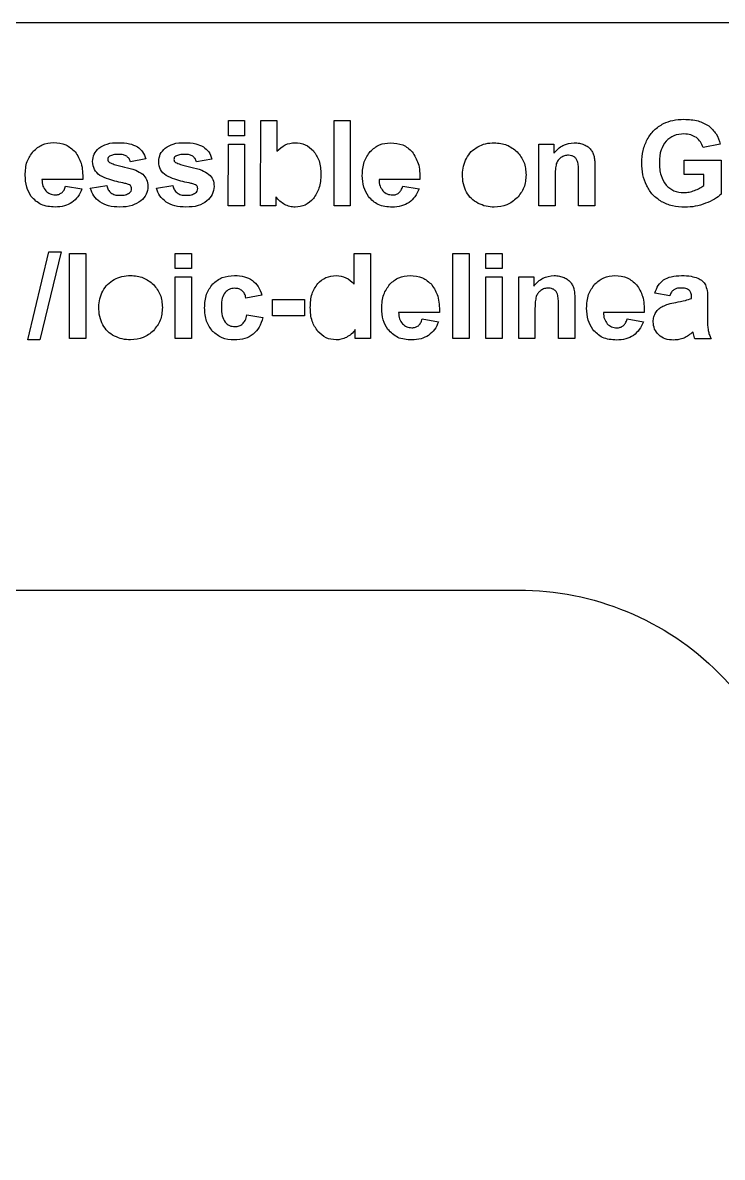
# Model space of a CAD drawing. Header units: millimetres. Extents: x -64 to 866, y -10 to 790.
# Drawn here: x 634.7 to 757.9, y 590 to 790 of the extents above; entities that cross this region are included whole.
import ezdxf

# ---------------------------------------------------------------- set-up
doc = ezdxf.new("R2010")
doc.units = ezdxf.units.MM
doc.layers.get('0').update_dxf_attribs({"linetype": 'CONTINUOUS'})

msp = doc.modelspace()

# ---------------------------------------------------------------- linework, layer by layer
for p, q in [((676.59, 757.74), (676.6, 772.74)), ((676.6, 772.74), (679.47, 772.73)), ((679.47, 772.73), (679.47, 767.33)), ((725.59, 757.72), (725.6, 768.59)), ((725.6, 768.59), (728.27, 768.59)), ((728.27, 768.59), (728.27, 766.99)), ((757.57, 768.56), (754.56, 768)), ((656.36, 765.98), (653.64, 765.48)), ((668.01, 765.97), (665.3, 765.47)), ((735.5, 764.47), (735.5, 757.72)), ((751.24, 763.23), (751.24, 765.76)), ((751.24, 765.76), (757.76, 765.76)), ((757.76, 765.76), (757.76, 759.78)), ((645.24, 762.35), (638.04, 762.35)), ((704.65, 762.33), (697.45, 762.33)), ((728.47, 762.64), (728.47, 757.72)), ((732.62, 757.72), (732.62, 763.27)), ((754.7, 763.23), (751.24, 763.23)), ((754.7, 761.33), (754.7, 763.23)), ((642.22, 761.2), (645.09, 760.72)), ((646.57, 760.84), (649.46, 761.28)), ((658.23, 760.84), (661.11, 761.28)), ((701.63, 761.19), (704.5, 760.71)), ((679.26, 759.33), (679.26, 757.73)), ((679.26, 757.73), (676.59, 757.74)), ((728.47, 757.72), (725.59, 757.72)), ((735.5, 757.72), (732.62, 757.72)), ((693.07, 749.32), (695.95, 749.32)), ((693.07, 743.92), (693.07, 749.32)), ((695.95, 749.32), (695.94, 734.32)), ((722.06, 734.31), (722.06, 745.18)), ((722.06, 745.18), (724.73, 745.18)), ((724.73, 745.18), (724.73, 743.58)), ((748.68, 741.86), (746.07, 742.33)), ((676.82, 741.98), (673.99, 741.47)), ((731.96, 741.06), (731.96, 734.31)), ((752.53, 741.39), (752.53, 741.68)), ((755.35, 741.23), (755.32, 737.87)), ((674.14, 738.49), (676.97, 738.01)), ((708.09, 738.92), (700.89, 738.92)), ((724.93, 739.23), (724.93, 734.31)), ((729.09, 734.31), (729.09, 739.86)), ((744.19, 738.91), (736.99, 738.91)), ((705.07, 737.78), (707.94, 737.29)), ((741.17, 737.77), (744.04, 737.28)), ((693.27, 734.32), (693.27, 735.92)), ((695.94, 734.32), (693.27, 734.32)), ((724.93, 734.31), (722.06, 734.31)), ((731.96, 734.31), (729.09, 734.31)), ((755.98, 734.3), (753.13, 734.3))]:
    msp.add_line(p, q)
for points in [[(399.5, 740), (399.5, 790), (-64, 790), (-64, -10), (8, -10), (8, 0), (-1, 0), (-1, 50), (803, 50), (803, 0), (794, 0), (794, -10), (866, -10), (866, 790), (402.5, 790), (402.5, 740)], [(673.77, 772.74), (673.77, 770.08), (670.9, 770.08), (670.9, 772.74)], [(692.39, 772.73), (692.39, 757.73), (689.52, 757.73), (689.52, 772.73)], [(673.77, 768.6), (673.77, 757.74), (670.89, 757.74), (670.9, 768.6)], [(641.42, 749.59), (637.66, 734.08), (635.55, 734.08), (639.26, 749.59)], [(645.78, 749.33), (645.78, 734.33), (642.9, 734.33), (642.91, 749.33)], [(664.4, 749.33), (664.4, 746.67), (661.53, 746.67), (661.53, 749.33)], [(713.31, 749.31), (713.31, 734.31), (710.43, 734.32), (710.44, 749.32)], [(719.13, 749.31), (719.13, 746.65), (716.26, 746.65), (716.26, 749.31)], [(664.4, 745.19), (664.4, 734.33), (661.52, 734.33), (661.53, 745.19)], [(719.13, 745.18), (719.13, 734.31), (716.26, 734.31), (716.26, 745.18)], [(684.32, 741.2), (684.32, 738.32), (678.67, 738.32), (678.68, 741.2)]]:
    msp.add_lwpolyline(points, close=True)
msp.add_lwpolyline([(80, 690), (722, 690, -0.414214), (772, 640), (772, 130, -0.414214), (722, 80), (80, 80, -0.414214), (30, 130), (30, 640, -0.414214)], format="xyb", close=True)
for points, knots in [([(744.72, 769.43), (745.09, 770), (745.83, 771.16), (747, 771.87), (747.6, 772.22)], [0, 0, 0, 0, 0.2013145, 0.4056589, 0.4056589, 0.4056589, 0.4056589]), ([(747.6, 772.22), (748.13, 772.44), (749.28, 772.91), (750.52, 772.95), (751.19, 772.97)], [0, 0, 0, 0, 0.1713355, 0.3694412, 0.3694412, 0.3694412, 0.3694412]), ([(751.19, 772.97), (752.04, 772.94), (753.59, 772.89), (754.94, 772.14), (755.55, 771.8)], [0, 0, 0, 0, 0.2504785, 0.4576631, 0.4576631, 0.4576631, 0.4576631]), ([(751.19, 770.38), (750.57, 770.34), (749.38, 770.26), (748.47, 769.49), (748.03, 769.12)], [0, 0, 0, 0, 0.1809222, 0.3476967, 0.3476967, 0.3476967, 0.3476967]), ([(753.37, 769.74), (753.05, 769.93), (752.38, 770.32), (751.6, 770.36), (751.19, 770.38)], [0, 0, 0, 0, 0.1094255, 0.2305793, 0.2305793, 0.2305793, 0.2305793]), ([(755.55, 771.8), (756.03, 771.36), (757.01, 770.47), (757.38, 769.21), (757.57, 768.56)], [0, 0, 0, 0, 0.1900659, 0.3883096, 0.3883096, 0.3883096, 0.3883096]), ([(636.51, 767.33), (637.01, 767.77), (638.03, 768.68), (639.39, 768.8), (640.08, 768.86)], [0, 0, 0, 0, 0.196778, 0.3976713, 0.3976713, 0.3976713, 0.3976713]), ([(640.08, 768.86), (640.83, 768.8), (642.29, 768.69), (643.38, 767.72), (643.9, 767.25)], [0, 0, 0, 0, 0.2205801, 0.4252713, 0.4252713, 0.4252713, 0.4252713]), ([(648.09, 767.89), (648.55, 768.17), (649.61, 768.81), (650.85, 768.84), (651.55, 768.85)], [0, 0, 0, 0, 0.1594709, 0.3645009, 0.3645009, 0.3645009, 0.3645009]), ([(651.55, 768.85), (652.21, 768.84), (653.37, 768.83), (654.41, 768.34), (654.86, 768.13)], [0, 0, 0, 0, 0.195253, 0.3427901, 0.3427901, 0.3427901, 0.3427901]), ([(654.86, 768.13), (655.2, 767.85), (655.89, 767.27), (656.2, 766.42), (656.36, 765.98)], [0, 0, 0, 0, 0.1284282, 0.2659941, 0.2659941, 0.2659941, 0.2659941]), ([(659.74, 767.89), (660.21, 768.17), (661.26, 768.81), (662.5, 768.84), (663.2, 768.85)], [0, 0, 0, 0, 0.1594726, 0.3645007, 0.3645007, 0.3645007, 0.3645007]), ([(663.2, 768.85), (663.86, 768.84), (665.02, 768.82), (666.07, 768.33), (666.52, 768.12)], [0, 0, 0, 0, 0.1952549, 0.342792, 0.342792, 0.342792, 0.342792]), ([(666.52, 768.12), (666.85, 767.84), (667.55, 767.27), (667.85, 766.41), (668.01, 765.97)], [0, 0, 0, 0, 0.1284269, 0.2659927, 0.2659927, 0.2659927, 0.2659927]), ([(679.47, 767.33), (679.92, 767.77), (680.81, 768.63), (682.03, 768.78), (682.62, 768.85)], [0, 0, 0, 0, 0.1844168, 0.3584342, 0.3584342, 0.3584342, 0.3584342]), ([(682.62, 768.85), (683.25, 768.79), (684.51, 768.67), (685.44, 767.83), (685.91, 767.41)], [0, 0, 0, 0, 0.1848889, 0.3672577, 0.3672577, 0.3672577, 0.3672577]), ([(695.91, 767.31), (696.42, 767.76), (697.44, 768.66), (698.8, 768.78), (699.48, 768.84)], [0, 0, 0, 0, 0.196778, 0.3976713, 0.3976713, 0.3976713, 0.3976713]), ([(699.48, 768.84), (700.24, 768.78), (701.7, 768.68), (702.79, 767.71), (703.31, 767.24)], [0, 0, 0, 0, 0.2205801, 0.4252713, 0.4252713, 0.4252713, 0.4252713]), ([(712.86, 766.08), (713.11, 766.5), (713.63, 767.34), (714.45, 767.87), (714.86, 768.13)], [0, 0, 0, 0, 0.1457532, 0.289408, 0.289408, 0.289408, 0.289408]), ([(714.86, 768.13), (715.31, 768.34), (716.22, 768.76), (717.23, 768.81), (717.75, 768.84)], [0, 0, 0, 0, 0.1468579, 0.2999517, 0.2999517, 0.2999517, 0.2999517]), ([(717.75, 768.84), (718.53, 768.78), (720.04, 768.66), (721.22, 767.7), (721.79, 767.23)], [0, 0, 0, 0, 0.2278805, 0.4441218, 0.4441218, 0.4441218, 0.4441218]), ([(728.27, 766.99), (728.76, 767.53), (729.73, 768.58), (731.15, 768.75), (731.85, 768.83)], [0, 0, 0, 0, 0.2118623, 0.4146345, 0.4146345, 0.4146345, 0.4146345]), ([(731.85, 768.83), (732.15, 768.82), (732.75, 768.79), (733.31, 768.59), (733.59, 768.49)], [0, 0, 0, 0, 0.0914668, 0.1782404, 0.1782404, 0.1782404, 0.1782404]), ([(733.59, 768.49), (733.83, 768.37), (734.28, 768.16), (734.62, 767.79), (734.78, 767.61)], [0, 0, 0, 0, 0.0794316, 0.149079, 0.149079, 0.149079, 0.149079]), ([(743.74, 765.27), (743.77, 766.02), (743.84, 767.47), (744.43, 768.79), (744.72, 769.43)], [0, 0, 0, 0, 0.2226239, 0.4312385, 0.4312385, 0.4312385, 0.4312385]), ([(748.03, 769.12), (747.69, 768.62), (746.93, 767.5), (746.88, 766.14), (746.86, 765.39)], [0, 0, 0, 0, 0.179299, 0.3984378, 0.3984378, 0.3984378, 0.3984378]), ([(754.56, 768), (754.44, 768.34), (754.19, 769.03), (753.64, 769.51), (753.37, 769.74)], [0, 0, 0, 0, 0.1089013, 0.2143607, 0.2143607, 0.2143607, 0.2143607]), ([(635.09, 763.1), (635.13, 763.93), (635.21, 765.48), (636.09, 766.74), (636.51, 767.33)], [0, 0, 0, 0, 0.2434075, 0.4541967, 0.4541967, 0.4541967, 0.4541967]), ([(643.9, 767.25), (644.31, 766.6), (645.22, 765.1), (645.24, 763.34), (645.24, 762.35)], [0, 0, 0, 0, 0.2276574, 0.517163, 0.517163, 0.517163, 0.517163]), ([(646.97, 765.52), (647.02, 765.97), (647.12, 766.89), (647.76, 767.56), (648.09, 767.89)], [0, 0, 0, 0, 0.1329033, 0.2690606, 0.2690606, 0.2690606, 0.2690606]), ([(649.97, 766.47), (649.88, 766.39), (649.69, 766.24), (649.66, 766), (649.64, 765.89)], [0, 0, 0, 0, 0.03564321, 0.0691451, 0.0691451, 0.0691451, 0.0691451]), ([(651.6, 766.79), (651.27, 766.79), (650.7, 766.78), (650.19, 766.56), (649.97, 766.47)], [0, 0, 0, 0, 0.09778, 0.167212, 0.167212, 0.167212, 0.167212]), ([(652.98, 766.45), (652.79, 766.55), (652.36, 766.77), (651.87, 766.78), (651.6, 766.79)], [0, 0, 0, 0, 0.0641701, 0.1442974, 0.1442974, 0.1442974, 0.1442974]), ([(653.64, 765.48), (653.58, 765.67), (653.44, 766.06), (653.13, 766.32), (652.98, 766.45)], [0, 0, 0, 0, 0.0614244, 0.1193962, 0.1193962, 0.1193962, 0.1193962]), ([(658.63, 765.52), (658.68, 765.97), (658.77, 766.89), (659.42, 767.55), (659.74, 767.89)], [0, 0, 0, 0, 0.1329029, 0.2690613, 0.2690613, 0.2690613, 0.2690613]), ([(661.63, 766.47), (661.53, 766.39), (661.34, 766.24), (661.31, 766), (661.3, 765.88)], [0, 0, 0, 0, 0.03564452, 0.06914642, 0.06914642, 0.06914642, 0.06914642]), ([(663.25, 766.78), (662.92, 766.78), (662.36, 766.78), (661.84, 766.56), (661.63, 766.47)], [0, 0, 0, 0, 0.09778, 0.1672102, 0.1672102, 0.1672102, 0.1672102]), ([(664.64, 766.45), (664.45, 766.54), (664.01, 766.76), (663.52, 766.78), (663.25, 766.78)], [0, 0, 0, 0, 0.0641719, 0.1442992, 0.1442992, 0.1442992, 0.1442992]), ([(665.3, 765.47), (665.23, 765.67), (665.1, 766.05), (664.79, 766.32), (664.64, 766.45)], [0, 0, 0, 0, 0.0614252, 0.1193957, 0.1193957, 0.1193957, 0.1193957]), ([(685.91, 767.41), (686.28, 766.84), (687.11, 765.6), (687.17, 764.1), (687.2, 763.28)], [0, 0, 0, 0, 0.2003894, 0.4403628, 0.4403628, 0.4403628, 0.4403628]), ([(694.5, 763.08), (694.54, 763.91), (694.61, 765.46), (695.5, 766.73), (695.91, 767.31)], [0, 0, 0, 0, 0.2434072, 0.4541974, 0.4541974, 0.4541974, 0.4541974]), ([(703.31, 767.24), (703.71, 766.58), (704.63, 765.08), (704.64, 763.32), (704.65, 762.33)], [0, 0, 0, 0, 0.2276583, 0.5171636, 0.5171636, 0.5171636, 0.5171636]), ([(712.15, 763.31), (712.18, 763.79), (712.24, 764.76), (712.65, 765.64), (712.86, 766.08)], [0, 0, 0, 0, 0.1420456, 0.288307, 0.288307, 0.288307, 0.288307]), ([(721.79, 767.23), (722.25, 766.66), (723.19, 765.47), (723.3, 763.96), (723.36, 763.19)], [0, 0, 0, 0, 0.2163602, 0.4432453, 0.4432453, 0.4432453, 0.4432453]), ([(729.5, 766.22), (729.32, 766.08), (728.96, 765.78), (728.78, 765.35), (728.69, 765.14)], [0, 0, 0, 0, 0.0690274, 0.1374977, 0.1374977, 0.1374977, 0.1374977]), ([(730.84, 766.63), (730.6, 766.62), (730.12, 766.58), (729.71, 766.34), (729.5, 766.22)], [0, 0, 0, 0, 0.0715911, 0.1418356, 0.1418356, 0.1418356, 0.1418356]), ([(731.84, 766.35), (731.69, 766.43), (731.38, 766.6), (731.03, 766.62), (730.84, 766.63)], [0, 0, 0, 0, 0.0504631, 0.1050352, 0.1050352, 0.1050352, 0.1050352]), ([(732.44, 765.54), (732.37, 765.7), (732.24, 766.02), (731.97, 766.24), (731.84, 766.35)], [0, 0, 0, 0, 0.0518897, 0.1014586, 0.1014586, 0.1014586, 0.1014586]), ([(734.78, 767.61), (734.9, 767.43), (735.16, 767.06), (735.28, 766.62), (735.34, 766.41)], [0, 0, 0, 0, 0.0663292, 0.133957, 0.133957, 0.133957, 0.133957]), ([(735.34, 766.41), (735.39, 766.13), (735.49, 765.49), (735.5, 764.84), (735.5, 764.47)], [0, 0, 0, 0, 0.0829682, 0.194311, 0.194311, 0.194311, 0.194311]), ([(648.26, 763.07), (647.89, 763.4), (647.13, 764.04), (647.03, 765.03), (646.97, 765.52)], [0, 0, 0, 0, 0.1428373, 0.2859245, 0.2859245, 0.2859245, 0.2859245]), ([(649.64, 765.89), (649.66, 765.79), (649.69, 765.58), (649.85, 765.44), (649.93, 765.37)], [0, 0, 0, 0, 0.02928264, 0.06133988, 0.06133988, 0.06133988, 0.06133988]), ([(649.93, 765.37), (650.22, 765.24), (651.08, 764.88), (652, 764.68), (652.62, 764.56)], [0, 0, 0, 0, 0.09322, 0.2810179, 0.2810179, 0.2810179, 0.2810179]), ([(652.62, 764.56), (653.28, 764.4), (654.42, 764.14), (655.41, 763.53), (655.82, 763.28)], [0, 0, 0, 0, 0.2035053, 0.3473224, 0.3473224, 0.3473224, 0.3473224]), ([(659.92, 763.07), (659.54, 763.39), (658.79, 764.04), (658.68, 765.02), (658.63, 765.52)], [0, 0, 0, 0, 0.1428373, 0.2859245, 0.2859245, 0.2859245, 0.2859245]), ([(661.3, 765.88), (661.31, 765.78), (661.34, 765.57), (661.5, 765.44), (661.58, 765.36)], [0, 0, 0, 0, 0.02928311, 0.06134035, 0.06134035, 0.06134035, 0.06134035]), ([(661.58, 765.36), (661.87, 765.24), (662.73, 764.87), (663.65, 764.68), (664.27, 764.55)], [0, 0, 0, 0, 0.0932182, 0.2810162, 0.2810162, 0.2810162, 0.2810162]), ([(664.27, 764.55), (664.94, 764.4), (666.07, 764.14), (667.07, 763.53), (667.48, 763.27)], [0, 0, 0, 0, 0.2035071, 0.3473242, 0.3473242, 0.3473242, 0.3473242]), ([(728.69, 765.14), (728.63, 764.82), (728.46, 764), (728.47, 763.16), (728.47, 762.64)], [0, 0, 0, 0, 0.0975849, 0.2511622, 0.2511622, 0.2511622, 0.2511622]), ([(732.62, 763.27), (732.63, 763.75), (732.64, 764.52), (732.49, 765.27), (732.44, 765.54)], [0, 0, 0, 0, 0.1449826, 0.2288784, 0.2288784, 0.2288784, 0.2288784]), ([(744.62, 761.27), (744.36, 761.9), (743.84, 763.18), (743.77, 764.57), (743.74, 765.27)], [0, 0, 0, 0, 0.2027618, 0.4117585, 0.4117585, 0.4117585, 0.4117585]), ([(746.86, 765.39), (746.88, 764.59), (746.92, 763.14), (747.7, 761.92), (748.04, 761.38)], [0, 0, 0, 0, 0.2355478, 0.4247114, 0.4247114, 0.4247114, 0.4247114]), ([(636.17, 759.35), (635.85, 759.9), (635.19, 761.06), (635.13, 762.39), (635.09, 763.1)], [0, 0, 0, 0, 0.1861465, 0.3945692, 0.3945692, 0.3945692, 0.3945692]), ([(638.04, 762.35), (638.07, 761.96), (638.12, 761.23), (638.54, 760.63), (638.73, 760.36)], [0, 0, 0, 0, 0.1152671, 0.2144777, 0.2144777, 0.2144777, 0.2144777]), ([(652.67, 761.67), (651.71, 761.87), (650.19, 762.19), (648.78, 762.84), (648.26, 763.07)], [0, 0, 0, 0, 0.2935204, 0.463945, 0.463945, 0.463945, 0.463945]), ([(655.82, 763.28), (656.09, 762.99), (656.63, 762.38), (656.69, 761.56), (656.72, 761.14)], [0, 0, 0, 0, 0.1139893, 0.2380641, 0.2380641, 0.2380641, 0.2380641]), ([(664.33, 761.67), (663.36, 761.87), (661.84, 762.19), (660.43, 762.83), (659.92, 763.07)], [0, 0, 0, 0, 0.2935204, 0.4639468, 0.4639468, 0.4639468, 0.4639468]), ([(667.48, 763.27), (667.74, 762.98), (668.29, 762.38), (668.35, 761.56), (668.38, 761.13)], [0, 0, 0, 0, 0.1139881, 0.2380629, 0.2380629, 0.2380629, 0.2380629]), ([(687.2, 763.28), (687.17, 762.43), (687.11, 760.88), (686.26, 759.58), (685.88, 758.99)], [0, 0, 0, 0, 0.2485509, 0.4562519, 0.4562519, 0.4562519, 0.4562519]), ([(695.57, 759.34), (695.26, 759.88), (694.6, 761.04), (694.53, 762.38), (694.5, 763.08)], [0, 0, 0, 0, 0.1861465, 0.3945692, 0.3945692, 0.3945692, 0.3945692]), ([(697.45, 762.33), (697.47, 761.94), (697.52, 761.21), (697.95, 760.62), (698.14, 760.34)], [0, 0, 0, 0, 0.1152671, 0.2144777, 0.2144777, 0.2144777, 0.2144777]), ([(712.85, 760.13), (712.65, 760.61), (712.21, 761.62), (712.17, 762.73), (712.15, 763.31)], [0, 0, 0, 0, 0.1540403, 0.3279857, 0.3279857, 0.3279857, 0.3279857]), ([(723.36, 763.19), (723.3, 762.41), (723.19, 760.88), (722.24, 759.68), (721.77, 759.1)], [0, 0, 0, 0, 0.2289677, 0.4476693, 0.4476693, 0.4476693, 0.4476693]), ([(638.73, 760.36), (638.97, 760.15), (639.45, 759.74), (640.08, 759.68), (640.39, 759.65)], [0, 0, 0, 0, 0.0917805, 0.1845641, 0.1845641, 0.1845641, 0.1845641]), ([(640.39, 759.65), (640.61, 759.66), (641.02, 759.69), (641.36, 759.91), (641.53, 760.02)], [0, 0, 0, 0, 0.062837, 0.1212036, 0.1212036, 0.1212036, 0.1212036]), ([(641.53, 760.02), (641.68, 760.17), (642, 760.51), (642.15, 760.96), (642.22, 761.2)], [0, 0, 0, 0, 0.0628184, 0.1392042, 0.1392042, 0.1392042, 0.1392042]), ([(645.09, 760.72), (644.89, 760.23), (644.5, 759.29), (643.72, 758.64), (643.34, 758.32)], [0, 0, 0, 0, 0.1559883, 0.3005157, 0.3005157, 0.3005157, 0.3005157]), ([(648.27, 758.4), (647.87, 758.73), (647.08, 759.38), (646.74, 760.36), (646.57, 760.84)], [0, 0, 0, 0, 0.1507623, 0.3025203, 0.3025203, 0.3025203, 0.3025203]), ([(649.46, 761.28), (649.53, 761.02), (649.67, 760.53), (650.03, 760.18), (650.2, 760.01)], [0, 0, 0, 0, 0.0788891, 0.1500442, 0.1500442, 0.1500442, 0.1500442]), ([(650.2, 760.01), (650.42, 759.88), (650.91, 759.6), (651.47, 759.58), (651.78, 759.57)], [0, 0, 0, 0, 0.0749947, 0.1656907, 0.1656907, 0.1656907, 0.1656907]), ([(653.63, 761.29), (653.52, 761.36), (653.22, 761.55), (652.88, 761.62), (652.67, 761.67)], [0, 0, 0, 0, 0.0399787, 0.1039988, 0.1039988, 0.1039988, 0.1039988]), ([(653.46, 759.98), (653.57, 760.09), (653.79, 760.29), (653.82, 760.6), (653.84, 760.75)], [0, 0, 0, 0, 0.04392212, 0.08817582, 0.08817582, 0.08817582, 0.08817582]), ([(653.84, 760.75), (653.83, 760.85), (653.82, 761.05), (653.69, 761.21), (653.63, 761.29)], [0, 0, 0, 0, 0.03036236, 0.05910449, 0.05910449, 0.05910449, 0.05910449]), ([(656.72, 761.14), (656.67, 760.65), (656.55, 759.65), (655.84, 758.94), (655.47, 758.57)], [0, 0, 0, 0, 0.1423612, 0.2929298, 0.2929298, 0.2929298, 0.2929298]), ([(659.92, 758.39), (659.53, 758.72), (658.73, 759.38), (658.4, 760.35), (658.23, 760.84)], [0, 0, 0, 0, 0.1507623, 0.3025203, 0.3025203, 0.3025203, 0.3025203]), ([(661.11, 761.28), (661.18, 761.02), (661.32, 760.53), (661.69, 760.17), (661.86, 760.01)], [0, 0, 0, 0, 0.0788891, 0.1500455, 0.1500455, 0.1500455, 0.1500455]), ([(661.86, 760.01), (662.08, 759.88), (662.56, 759.6), (663.13, 759.58), (663.43, 759.57)], [0, 0, 0, 0, 0.074993, 0.165689, 0.165689, 0.165689, 0.165689]), ([(665.29, 761.29), (665.17, 761.36), (664.88, 761.54), (664.54, 761.62), (664.33, 761.67)], [0, 0, 0, 0, 0.0399787, 0.1039988, 0.1039988, 0.1039988, 0.1039988]), ([(665.11, 759.98), (665.22, 760.08), (665.44, 760.29), (665.48, 760.59), (665.49, 760.75)], [0, 0, 0, 0, 0.04392089, 0.08817459, 0.08817459, 0.08817459, 0.08817459]), ([(665.49, 760.75), (665.48, 760.85), (665.47, 761.05), (665.35, 761.21), (665.29, 761.29)], [0, 0, 0, 0, 0.03036236, 0.05910347, 0.05910347, 0.05910347, 0.05910347]), ([(668.38, 761.13), (668.32, 760.65), (668.2, 759.65), (667.49, 758.93), (667.13, 758.57)], [0, 0, 0, 0, 0.1423607, 0.2929306, 0.2929306, 0.2929306, 0.2929306]), ([(698.14, 760.34), (698.38, 760.14), (698.85, 759.72), (699.48, 759.66), (699.8, 759.63)], [0, 0, 0, 0, 0.0917805, 0.1845641, 0.1845641, 0.1845641, 0.1845641]), ([(700.93, 760), (701.08, 760.15), (701.41, 760.49), (701.55, 760.94), (701.63, 761.19)], [0, 0, 0, 0, 0.0628184, 0.1392042, 0.1392042, 0.1392042, 0.1392042]), ([(704.5, 760.71), (704.29, 760.22), (703.9, 759.28), (703.12, 758.62), (702.75, 758.31)], [0, 0, 0, 0, 0.1559883, 0.3005157, 0.3005157, 0.3005157, 0.3005157]), ([(714.92, 758.15), (714.49, 758.4), (713.65, 758.9), (713.12, 759.73), (712.85, 760.13)], [0, 0, 0, 0, 0.1455065, 0.2893943, 0.2893943, 0.2893943, 0.2893943]), ([(747.24, 758.45), (746.7, 758.81), (745.6, 759.55), (744.94, 760.7), (744.62, 761.27)], [0, 0, 0, 0, 0.1946005, 0.390628, 0.390628, 0.390628, 0.390628]), ([(748.04, 761.38), (748.48, 760.99), (749.36, 760.2), (750.55, 760.1), (751.15, 760.05)], [0, 0, 0, 0, 0.1697869, 0.3469036, 0.3469036, 0.3469036, 0.3469036]), ([(751.15, 760.05), (751.47, 760.06), (752.13, 760.1), (752.75, 760.31), (753.06, 760.42)], [0, 0, 0, 0, 0.0957437, 0.1953041, 0.1953041, 0.1953041, 0.1953041]), ([(753.06, 760.42), (753.36, 760.55), (753.94, 760.79), (754.46, 761.15), (754.7, 761.33)], [0, 0, 0, 0, 0.0980208, 0.1880191, 0.1880191, 0.1880191, 0.1880191]), ([(640.36, 757.5), (639.49, 757.56), (637.86, 757.66), (636.71, 758.81), (636.17, 759.35)], [0, 0, 0, 0, 0.2508986, 0.4726962, 0.4726962, 0.4726962, 0.4726962]), ([(643.34, 758.32), (642.91, 758.08), (641.98, 757.57), (640.92, 757.53), (640.36, 757.5)], [0, 0, 0, 0, 0.1477054, 0.3130854, 0.3130854, 0.3130854, 0.3130854]), ([(651.78, 757.5), (651.1, 757.52), (649.86, 757.56), (648.76, 758.14), (648.27, 758.4)], [0, 0, 0, 0, 0.2001529, 0.367013, 0.367013, 0.367013, 0.367013]), ([(651.78, 759.57), (652.11, 759.58), (652.71, 759.59), (653.23, 759.86), (653.46, 759.98)], [0, 0, 0, 0, 0.0982477, 0.1747623, 0.1747623, 0.1747623, 0.1747623]), ([(655.47, 758.57), (654.97, 758.26), (653.85, 757.56), (652.52, 757.52), (651.78, 757.5)], [0, 0, 0, 0, 0.1744785, 0.3907656, 0.3907656, 0.3907656, 0.3907656]), ([(663.43, 757.49), (662.76, 757.52), (661.51, 757.56), (660.42, 758.13), (659.92, 758.39)], [0, 0, 0, 0, 0.2001529, 0.367013, 0.367013, 0.367013, 0.367013]), ([(663.43, 759.57), (663.77, 759.58), (664.36, 759.59), (664.88, 759.86), (665.11, 759.98)], [0, 0, 0, 0, 0.0982496, 0.1747642, 0.1747642, 0.1747642, 0.1747642]), ([(667.13, 758.57), (666.63, 758.25), (665.5, 757.55), (664.17, 757.52), (663.43, 757.49)], [0, 0, 0, 0, 0.1744785, 0.3907656, 0.3907656, 0.3907656, 0.3907656]), ([(680.82, 757.95), (680.53, 758.13), (679.93, 758.5), (679.49, 759.05), (679.26, 759.33)], [0, 0, 0, 0, 0.102134, 0.2095493, 0.2095493, 0.2095493, 0.2095493]), ([(685.88, 758.99), (685.42, 758.55), (684.51, 757.69), (683.27, 757.55), (682.66, 757.49)], [0, 0, 0, 0, 0.1850589, 0.3641419, 0.3641419, 0.3641419, 0.3641419]), ([(699.77, 757.48), (698.9, 757.54), (697.27, 757.65), (696.11, 758.8), (695.57, 759.34)], [0, 0, 0, 0, 0.2508967, 0.4726943, 0.4726943, 0.4726943, 0.4726943]), ([(702.75, 758.31), (702.31, 758.07), (701.39, 757.56), (700.33, 757.51), (699.77, 757.48)], [0, 0, 0, 0, 0.1477054, 0.3130873, 0.3130873, 0.3130873, 0.3130873]), ([(699.8, 759.63), (700.01, 759.64), (700.42, 759.67), (700.77, 759.89), (700.93, 760)], [0, 0, 0, 0, 0.062837, 0.1212036, 0.1212036, 0.1212036, 0.1212036]), ([(717.77, 757.48), (717.27, 757.51), (716.28, 757.56), (715.37, 757.96), (714.92, 758.15)], [0, 0, 0, 0, 0.1469084, 0.2948715, 0.2948715, 0.2948715, 0.2948715]), ([(721.77, 759.1), (721.2, 758.63), (720.04, 757.66), (718.53, 757.54), (717.77, 757.48)], [0, 0, 0, 0, 0.2169917, 0.4415643, 0.4415643, 0.4415643, 0.4415643]), ([(751.35, 757.46), (750.6, 757.49), (749.17, 757.56), (747.87, 758.16), (747.24, 758.45)], [0, 0, 0, 0, 0.2216205, 0.4255976, 0.4255976, 0.4255976, 0.4255976]), ([(755, 758.16), (754.4, 757.95), (753.22, 757.55), (751.97, 757.49), (751.35, 757.46)], [0, 0, 0, 0, 0.189193, 0.3740729, 0.3740729, 0.3740729, 0.3740729]), ([(757.76, 759.78), (757.39, 759.47), (756.55, 758.79), (755.55, 758.38), (755, 758.16)], [0, 0, 0, 0, 0.14517, 0.3214333, 0.3214333, 0.3214333, 0.3214333]), ([(682.66, 757.49), (682.35, 757.51), (681.71, 757.55), (681.12, 757.82), (680.82, 757.95)], [0, 0, 0, 0, 0.0932017, 0.1908481, 0.1908481, 0.1908481, 0.1908481]), ([(648.77, 742.69), (649.03, 743.11), (649.54, 743.94), (650.36, 744.47), (650.77, 744.74)], [0, 0, 0, 0, 0.1457531, 0.289408, 0.289408, 0.289408, 0.289408]), ([(650.77, 744.74), (651.22, 744.94), (652.14, 745.36), (653.14, 745.42), (653.66, 745.44)], [0, 0, 0, 0, 0.1468579, 0.2999517, 0.2999517, 0.2999517, 0.2999517]), ([(653.66, 745.44), (654.44, 745.38), (655.95, 745.27), (657.13, 744.31), (657.7, 743.84)], [0, 0, 0, 0, 0.2278786, 0.4441215, 0.4441215, 0.4441215, 0.4441215]), ([(668.14, 743.94), (668.67, 744.38), (669.79, 745.29), (671.23, 745.39), (671.98, 745.44)], [0, 0, 0, 0, 0.2015592, 0.4221913, 0.4221913, 0.4221913, 0.4221913]), ([(671.98, 745.44), (672.59, 745.42), (673.71, 745.37), (674.69, 744.83), (675.14, 744.58)], [0, 0, 0, 0, 0.1794393, 0.3311307, 0.3311307, 0.3311307, 0.3311307]), ([(675.14, 744.58), (675.51, 744.24), (676.29, 743.52), (676.64, 742.51), (676.82, 741.98)], [0, 0, 0, 0, 0.1475013, 0.3144123, 0.3144123, 0.3144123, 0.3144123]), ([(686.64, 744), (687.1, 744.42), (688.03, 745.26), (689.29, 745.37), (689.92, 745.43)], [0, 0, 0, 0, 0.1823688, 0.3672558, 0.3672558, 0.3672558, 0.3672558]), ([(689.92, 745.43), (690.51, 745.36), (691.73, 745.22), (692.62, 744.36), (693.07, 743.92)], [0, 0, 0, 0, 0.1740174, 0.3584342, 0.3584342, 0.3584342, 0.3584342]), ([(699.35, 743.9), (699.86, 744.35), (700.88, 745.25), (702.24, 745.37), (702.93, 745.43)], [0, 0, 0, 0, 0.196778, 0.3976713, 0.3976713, 0.3976713, 0.3976713]), ([(702.93, 745.43), (703.68, 745.37), (705.14, 745.26), (706.23, 744.29), (706.75, 743.83)], [0, 0, 0, 0, 0.2205801, 0.4252712, 0.4252712, 0.4252712, 0.4252712]), ([(724.73, 743.58), (725.23, 744.12), (726.2, 745.17), (727.62, 745.34), (728.31, 745.42)], [0, 0, 0, 0, 0.2118622, 0.4146344, 0.4146344, 0.4146344, 0.4146344]), ([(728.31, 745.42), (728.62, 745.41), (729.22, 745.38), (729.78, 745.18), (730.05, 745.08)], [0, 0, 0, 0, 0.0914668, 0.1782404, 0.1782404, 0.1782404, 0.1782404]), ([(730.05, 745.08), (730.29, 744.96), (730.75, 744.75), (731.08, 744.38), (731.24, 744.2)], [0, 0, 0, 0, 0.0794332, 0.1490794, 0.1490794, 0.1490794, 0.1490794]), ([(731.24, 744.2), (731.37, 744.02), (731.62, 743.65), (731.74, 743.21), (731.8, 743)], [0, 0, 0, 0, 0.0663303, 0.1339572, 0.1339572, 0.1339572, 0.1339572]), ([(735.45, 743.89), (735.96, 744.34), (736.98, 745.24), (738.34, 745.36), (739.02, 745.42)], [0, 0, 0, 0, 0.196778, 0.3976713, 0.3976713, 0.3976713, 0.3976713]), ([(739.02, 745.42), (739.78, 745.36), (741.24, 745.25), (742.33, 744.28), (742.85, 743.82)], [0, 0, 0, 0, 0.2205801, 0.4252712, 0.4252712, 0.4252712, 0.4252712]), ([(746.07, 742.33), (746.23, 742.81), (746.54, 743.72), (747.25, 744.36), (747.59, 744.66)], [0, 0, 0, 0, 0.149604, 0.2824071, 0.2824071, 0.2824071, 0.2824071]), ([(747.59, 744.66), (748.03, 744.88), (749.03, 745.38), (750.15, 745.4), (750.78, 745.42)], [0, 0, 0, 0, 0.1450998, 0.3317729, 0.3317729, 0.3317729, 0.3317729]), ([(750.78, 745.42), (751.35, 745.41), (752.33, 745.4), (753.25, 745.09), (753.65, 744.96)], [0, 0, 0, 0, 0.1681904, 0.2916958, 0.2916958, 0.2916958, 0.2916958]), ([(753.65, 744.96), (753.93, 744.81), (754.46, 744.52), (754.81, 744.03), (754.97, 743.8)], [0, 0, 0, 0, 0.0953978, 0.1780149, 0.1780149, 0.1780149, 0.1780149]), ([(648.06, 739.92), (648.09, 740.4), (648.16, 741.36), (648.56, 742.24), (648.77, 742.69)], [0, 0, 0, 0, 0.1420456, 0.288307, 0.288307, 0.288307, 0.288307]), ([(657.7, 743.84), (658.16, 743.26), (659.1, 742.08), (659.22, 740.57), (659.28, 739.79)], [0, 0, 0, 0, 0.2163604, 0.4432457, 0.4432457, 0.4432457, 0.4432457]), ([(666.71, 739.75), (666.75, 740.58), (666.83, 742.11), (667.72, 743.36), (668.14, 743.94)], [0, 0, 0, 0, 0.2419265, 0.4508983, 0.4508983, 0.4508983, 0.4508983]), ([(670.31, 742.44), (670.13, 742.11), (669.69, 741.35), (669.68, 740.46), (669.67, 739.95)], [0, 0, 0, 0, 0.1101159, 0.2599734, 0.2599734, 0.2599734, 0.2599734]), ([(672.02, 743.18), (671.69, 743.15), (671.03, 743.1), (670.55, 742.65), (670.31, 742.44)], [0, 0, 0, 0, 0.0983299, 0.1915681, 0.1915681, 0.1915681, 0.1915681]), ([(673.34, 742.75), (673.15, 742.87), (672.75, 743.14), (672.28, 743.16), (672.02, 743.18)], [0, 0, 0, 0, 0.0665226, 0.1405939, 0.1405939, 0.1405939, 0.1405939]), ([(673.99, 741.47), (673.93, 741.73), (673.83, 742.21), (673.49, 742.58), (673.34, 742.75)], [0, 0, 0, 0, 0.0780297, 0.1457504, 0.1457504, 0.1457504, 0.1457504]), ([(685.34, 739.8), (685.37, 740.63), (685.42, 742.16), (686.26, 743.42), (686.64, 744)], [0, 0, 0, 0, 0.2452968, 0.4472535, 0.4472535, 0.4472535, 0.4472535]), ([(697.94, 739.67), (697.98, 740.5), (698.06, 742.05), (698.94, 743.31), (699.35, 743.9)], [0, 0, 0, 0, 0.2434072, 0.4541974, 0.4541974, 0.4541974, 0.4541974]), ([(706.75, 743.83), (707.16, 743.17), (708.07, 741.67), (708.08, 739.91), (708.09, 738.92)], [0, 0, 0, 0, 0.2276575, 0.5171628, 0.5171628, 0.5171628, 0.5171628]), ([(725.97, 742.81), (725.79, 742.67), (725.42, 742.37), (725.24, 741.94), (725.15, 741.73)], [0, 0, 0, 0, 0.0690259, 0.1374971, 0.1374971, 0.1374971, 0.1374971]), ([(727.31, 743.22), (727.07, 743.21), (726.59, 743.17), (726.17, 742.93), (725.97, 742.81)], [0, 0, 0, 0, 0.071591, 0.1418357, 0.1418357, 0.1418357, 0.1418357]), ([(728.31, 742.94), (728.16, 743.02), (727.85, 743.19), (727.49, 743.21), (727.31, 743.22)], [0, 0, 0, 0, 0.050463, 0.1050352, 0.1050352, 0.1050352, 0.1050352]), ([(728.9, 742.13), (728.83, 742.29), (728.7, 742.61), (728.43, 742.83), (728.31, 742.94)], [0, 0, 0, 0, 0.0518906, 0.1014581, 0.1014581, 0.1014581, 0.1014581]), ([(729.09, 739.86), (729.09, 740.34), (729.1, 741.11), (728.96, 741.86), (728.9, 742.13)], [0, 0, 0, 0, 0.1449828, 0.2288785, 0.2288785, 0.2288785, 0.2288785]), ([(731.8, 743), (731.85, 742.72), (731.96, 742.08), (731.96, 741.43), (731.96, 741.06)], [0, 0, 0, 0, 0.0829686, 0.1943113, 0.1943113, 0.1943113, 0.1943113]), ([(734.04, 739.66), (734.08, 740.49), (734.15, 742.04), (735.04, 743.3), (735.45, 743.89)], [0, 0, 0, 0, 0.2434075, 0.4541967, 0.4541967, 0.4541967, 0.4541967]), ([(742.85, 743.82), (743.25, 743.16), (744.17, 741.66), (744.18, 739.9), (744.19, 738.91)], [0, 0, 0, 0, 0.2276575, 0.5171628, 0.5171628, 0.5171628, 0.5171628]), ([(749.38, 742.91), (749.24, 742.78), (748.92, 742.49), (748.77, 742.08), (748.68, 741.86)], [0, 0, 0, 0, 0.0569158, 0.1281976, 0.1281976, 0.1281976, 0.1281976]), ([(750.58, 743.22), (750.34, 743.21), (749.92, 743.2), (749.55, 743), (749.38, 742.91)], [0, 0, 0, 0, 0.0687139, 0.1248917, 0.1248917, 0.1248917, 0.1248917]), ([(752.12, 742.86), (751.93, 742.96), (751.45, 743.22), (750.9, 743.22), (750.58, 743.22)], [0, 0, 0, 0, 0.0647497, 0.1605701, 0.1605701, 0.1605701, 0.1605701]), ([(752.53, 741.68), (752.52, 741.93), (752.51, 742.37), (752.24, 742.71), (752.12, 742.86)], [0, 0, 0, 0, 0.0717176, 0.1280172, 0.1280172, 0.1280172, 0.1280172]), ([(754.97, 743.8), (755.08, 743.47), (755.36, 742.64), (755.36, 741.76), (755.35, 741.23)], [0, 0, 0, 0, 0.1034604, 0.2617069, 0.2617069, 0.2617069, 0.2617069]), ([(725.15, 741.73), (725.09, 741.41), (724.93, 740.59), (724.93, 739.75), (724.93, 739.23)], [0, 0, 0, 0, 0.0975844, 0.2511621, 0.2511621, 0.2511621, 0.2511621]), ([(746.22, 738.91), (746.38, 739.14), (746.71, 739.6), (747.2, 739.88), (747.45, 740.02)], [0, 0, 0, 0, 0.082747, 0.1673503, 0.1673503, 0.1673503, 0.1673503]), ([(747.45, 740.02), (747.77, 740.15), (748.51, 740.45), (749.29, 740.6), (749.74, 740.69)], [0, 0, 0, 0, 0.103276, 0.2387518, 0.2387518, 0.2387518, 0.2387518]), ([(749.74, 740.69), (750.31, 740.8), (751.26, 740.97), (752.17, 741.27), (752.53, 741.39)], [0, 0, 0, 0, 0.1744932, 0.2884073, 0.2884073, 0.2884073, 0.2884073]), ([(648.77, 736.74), (648.56, 737.22), (648.12, 738.23), (648.08, 739.33), (648.06, 739.92)], [0, 0, 0, 0, 0.154041, 0.3279859, 0.3279859, 0.3279859, 0.3279859]), ([(659.28, 739.79), (659.21, 739.01), (659.1, 737.49), (658.15, 736.29), (657.68, 735.71)], [0, 0, 0, 0, 0.2289676, 0.447671, 0.447671, 0.447671, 0.447671]), ([(668.13, 735.59), (667.72, 736.16), (666.83, 737.4), (666.75, 738.93), (666.71, 739.75)], [0, 0, 0, 0, 0.2084472, 0.4482038, 0.4482038, 0.4482038, 0.4482038]), ([(669.67, 739.95), (669.67, 739.39), (669.68, 738.42), (670.13, 737.58), (670.32, 737.22)], [0, 0, 0, 0, 0.1657875, 0.2844563, 0.2844563, 0.2844563, 0.2844563]), ([(673.4, 736.89), (673.57, 737.09), (673.95, 737.56), (674.07, 738.15), (674.14, 738.49)], [0, 0, 0, 0, 0.0773895, 0.1785057, 0.1785057, 0.1785057, 0.1785057]), ([(676.97, 738.01), (676.8, 737.41), (676.48, 736.29), (675.66, 735.46), (675.28, 735.07)], [0, 0, 0, 0, 0.1822978, 0.3438029, 0.3438029, 0.3438029, 0.3438029]), ([(686.67, 735.59), (686.28, 736.17), (685.44, 737.44), (685.37, 738.97), (685.34, 739.8)], [0, 0, 0, 0, 0.2066129, 0.4492427, 0.4492427, 0.4492427, 0.4492427]), ([(699.01, 735.92), (698.7, 736.47), (698.04, 737.63), (697.97, 738.96), (697.94, 739.67)], [0, 0, 0, 0, 0.1861462, 0.3945692, 0.3945692, 0.3945692, 0.3945692]), ([(700.89, 738.92), (700.92, 738.53), (700.97, 737.8), (701.39, 737.21), (701.58, 736.93)], [0, 0, 0, 0, 0.1152671, 0.2144781, 0.2144781, 0.2144781, 0.2144781]), ([(735.11, 735.91), (734.8, 736.46), (734.14, 737.62), (734.07, 738.95), (734.04, 739.66)], [0, 0, 0, 0, 0.1861471, 0.3945698, 0.3945698, 0.3945698, 0.3945698]), ([(736.99, 738.91), (737.01, 738.52), (737.06, 737.79), (737.49, 737.2), (737.68, 736.92)], [0, 0, 0, 0, 0.1152671, 0.2144781, 0.2144781, 0.2144781, 0.2144781]), ([(745.78, 737.27), (745.79, 737.57), (745.82, 738.15), (746.09, 738.66), (746.22, 738.91)], [0, 0, 0, 0, 0.0877907, 0.1716763, 0.1716763, 0.1716763, 0.1716763]), ([(650.83, 734.76), (650.4, 735.01), (649.56, 735.51), (649.03, 736.33), (648.77, 736.74)], [0, 0, 0, 0, 0.1455065, 0.2893945, 0.2893945, 0.2893945, 0.2893945]), ([(670.32, 737.22), (670.56, 736.99), (671.04, 736.51), (671.72, 736.45), (672.06, 736.42)], [0, 0, 0, 0, 0.0968192, 0.197177, 0.197177, 0.197177, 0.197177]), ([(672.06, 736.42), (672.32, 736.44), (672.81, 736.47), (673.21, 736.75), (673.4, 736.89)], [0, 0, 0, 0, 0.0753425, 0.1444177, 0.1444177, 0.1444177, 0.1444177]), ([(701.58, 736.93), (701.82, 736.72), (702.29, 736.31), (702.92, 736.25), (703.24, 736.22)], [0, 0, 0, 0, 0.0917804, 0.1845639, 0.1845639, 0.1845639, 0.1845639]), ([(703.24, 736.22), (703.45, 736.23), (703.86, 736.26), (704.21, 736.48), (704.38, 736.59)], [0, 0, 0, 0, 0.062837, 0.1212035, 0.1212035, 0.1212035, 0.1212035]), ([(704.38, 736.59), (704.52, 736.74), (704.85, 737.08), (704.99, 737.53), (705.07, 737.78)], [0, 0, 0, 0, 0.06282, 0.1392049, 0.1392049, 0.1392049, 0.1392049]), ([(707.94, 737.29), (707.73, 736.81), (707.34, 735.86), (706.57, 735.21), (706.19, 734.89)], [0, 0, 0, 0, 0.1559883, 0.3005157, 0.3005157, 0.3005157, 0.3005157]), ([(737.68, 736.92), (737.92, 736.71), (738.39, 736.3), (739.02, 736.24), (739.34, 736.21)], [0, 0, 0, 0, 0.0917788, 0.1845642, 0.1845642, 0.1845642, 0.1845642]), ([(739.34, 736.21), (739.55, 736.22), (739.96, 736.25), (740.31, 736.47), (740.47, 736.58)], [0, 0, 0, 0, 0.062837, 0.1212035, 0.1212035, 0.1212035, 0.1212035]), ([(740.47, 736.58), (740.62, 736.73), (740.95, 737.07), (741.09, 737.52), (741.17, 737.77)], [0, 0, 0, 0, 0.0628188, 0.1392044, 0.1392044, 0.1392044, 0.1392044]), ([(744.04, 737.28), (743.83, 736.8), (743.44, 735.86), (742.66, 735.2), (742.29, 734.88)], [0, 0, 0, 0, 0.1559883, 0.3005157, 0.3005157, 0.3005157, 0.3005157]), ([(746.74, 734.97), (746.46, 735.3), (745.89, 735.96), (745.81, 736.83), (745.78, 737.27)], [0, 0, 0, 0, 0.1260385, 0.2554471, 0.2554471, 0.2554471, 0.2554471]), ([(755.32, 737.87), (755.32, 737.46), (755.32, 736.75), (755.42, 736.05), (755.46, 735.76)], [0, 0, 0, 0, 0.1244939, 0.2119532, 0.2119532, 0.2119532, 0.2119532]), ([(653.68, 734.09), (653.18, 734.11), (652.19, 734.17), (651.28, 734.56), (650.83, 734.76)], [0, 0, 0, 0, 0.1469064, 0.2948715, 0.2948715, 0.2948715, 0.2948715]), ([(657.68, 735.71), (657.11, 735.23), (655.95, 734.27), (654.44, 734.15), (653.68, 734.09)], [0, 0, 0, 0, 0.2169933, 0.441564, 0.441564, 0.441564, 0.441564]), ([(671.93, 734.08), (671.19, 734.13), (669.76, 734.23), (668.66, 735.15), (668.13, 735.59)], [0, 0, 0, 0, 0.2175045, 0.4181127, 0.4181127, 0.4181127, 0.4181127]), ([(675.28, 735.07), (674.8, 734.78), (673.78, 734.16), (672.58, 734.11), (671.93, 734.08)], [0, 0, 0, 0, 0.163935, 0.3540851, 0.3540851, 0.3540851, 0.3540851]), ([(689.88, 734.08), (689.27, 734.14), (688.03, 734.28), (687.13, 735.15), (686.67, 735.59)], [0, 0, 0, 0, 0.1778627, 0.3633583, 0.3633583, 0.3633583, 0.3633583]), ([(691.7, 734.53), (691.41, 734.4), (690.82, 734.14), (690.19, 734.1), (689.88, 734.08)], [0, 0, 0, 0, 0.0971354, 0.1895445, 0.1895445, 0.1895445, 0.1895445]), ([(693.27, 735.92), (693.05, 735.63), (692.61, 735.07), (692, 734.71), (691.7, 734.53)], [0, 0, 0, 0, 0.1088797, 0.2110806, 0.2110806, 0.2110806, 0.2110806]), ([(703.21, 734.07), (702.34, 734.13), (700.71, 734.23), (699.56, 735.39), (699.01, 735.92)], [0, 0, 0, 0, 0.2508967, 0.4726943, 0.4726943, 0.4726943, 0.4726943]), ([(706.19, 734.89), (705.75, 734.65), (704.83, 734.15), (703.77, 734.1), (703.21, 734.07)], [0, 0, 0, 0, 0.1477054, 0.3130873, 0.3130873, 0.3130873, 0.3130873]), ([(739.31, 734.06), (738.44, 734.12), (736.81, 734.22), (735.65, 735.38), (735.11, 735.91)], [0, 0, 0, 0, 0.2508967, 0.4726943, 0.4726943, 0.4726943, 0.4726943]), ([(742.29, 734.88), (741.85, 734.64), (740.93, 734.14), (739.87, 734.09), (739.31, 734.06)], [0, 0, 0, 0, 0.1477054, 0.3130873, 0.3130873, 0.3130873, 0.3130873]), ([(749.39, 734.06), (748.87, 734.09), (747.9, 734.14), (747.11, 734.7), (746.74, 734.97)], [0, 0, 0, 0, 0.1517419, 0.2850399, 0.2850399, 0.2850399, 0.2850399]), ([(751.18, 734.42), (750.89, 734.31), (750.31, 734.1), (749.7, 734.07), (749.39, 734.06)], [0, 0, 0, 0, 0.09078, 0.1835592, 0.1835592, 0.1835592, 0.1835592]), ([(752.75, 735.49), (752.51, 735.27), (752.03, 734.84), (751.46, 734.55), (751.18, 734.42)], [0, 0, 0, 0, 0.0986809, 0.1915292, 0.1915292, 0.1915292, 0.1915292]), ([(752.85, 735.15), (752.84, 735.22), (752.8, 735.34), (752.77, 735.45), (752.75, 735.49)], [0, 0, 0, 0, 0.02210059, 0.03528614, 0.03528614, 0.03528614, 0.03528614]), ([(753.13, 734.3), (753.09, 734.42), (752.99, 734.7), (752.9, 734.99), (752.85, 735.15)], [0, 0, 0, 0, 0.03770075, 0.08932504, 0.08932504, 0.08932504, 0.08932504]), ([(755.46, 735.76), (755.52, 735.52), (755.64, 735.02), (755.86, 734.55), (755.98, 734.3)], [0, 0, 0, 0, 0.0732067, 0.1549937, 0.1549937, 0.1549937, 0.1549937])]:
    msp.add_open_spline(points, degree=3, knots=knots)

doc.saveas('drawing.dxf')
